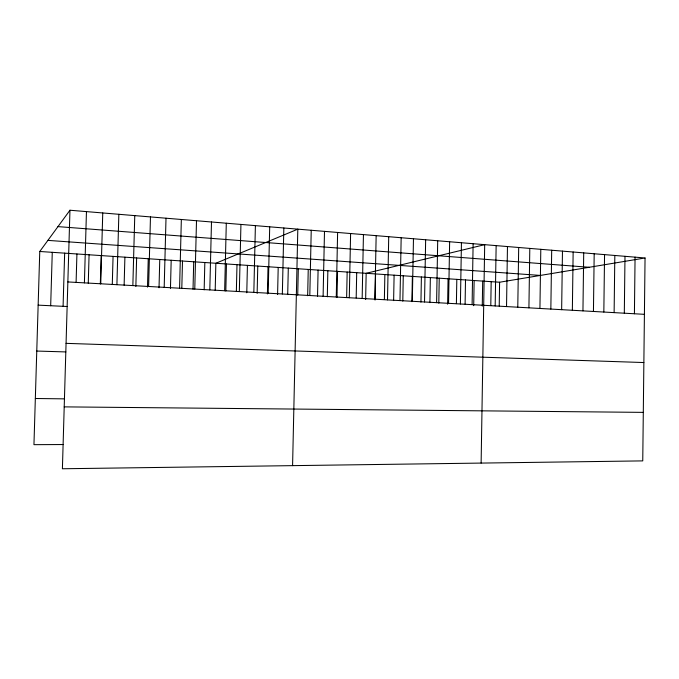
<?xml version="1.0" encoding="UTF-8"?>
<svg xmlns="http://www.w3.org/2000/svg" width="679" height="679" viewBox="0 0 679 679"><rect width="100%" height="100%" fill="white"/><g stroke="black" fill="none" stroke-linecap="round" stroke-linejoin="round"><path stroke-width="1.02" d="M645.05 257.978L642.75 460.888L62.4 468.765L69.954 210.235L645.05 257.978L499.6 282.226L39.764 251.485L33.95 444.669L63.155 444.541M593.438 311.466L594.184 253.759M603.835 312.043L604.556 254.617M614.122 312.62L614.826 255.465M624.315 313.197L624.994 256.314M634.415 313.766L635.069 257.146M539.932 308.453L540.798 249.32M550.847 309.072L551.688 250.228M561.652 309.675L562.467 251.12M572.355 310.278L573.144 252.011M582.947 310.872L583.711 252.885M482.268 306.153L482.684 281.089M481.122 463.078L484.687 244.669L366.168 273.306L365.642 299.532M490.79 305.592L491.172 281.658M495.178 305.94L496.137 245.62M499.226 306.059L499.6 282.226M506.534 306.577L507.468 246.553M517.78 307.214L518.688 247.487M528.916 307.833L529.798 248.412M429.909 302.656L430.359 277.592M436.605 302.656L437.7 240.765M438.804 303.148L439.245 278.186M447.622 304.226L448.064 278.78M448.556 303.326L449.634 241.758M456.398 303.657L456.814 279.366M460.396 303.988L461.44 242.734M465.098 304.141L465.505 279.943M472.109 304.65L473.119 243.702M473.704 305.677L474.129 280.52M374.901 299.184L376.149 235.655M375.037 300.059L375.555 273.934M384.382 299.532L384.866 274.554M387.505 299.897L388.719 236.699M393.616 300.619L394.109 275.173M399.973 300.593L401.162 237.735M402.8 301.137L403.275 275.784M411.907 301.646L412.374 276.395M412.314 301.289L413.469 238.753M420.938 302.147L421.396 276.998M424.519 301.977L425.648 239.763M323.111 296.273L324.494 231.369M327.303 296.808L327.855 270.743M336.266 297.012L337.616 232.456M337.005 297.351L337.548 271.388M346.638 297.41L347.164 272.033M349.286 297.75L350.602 233.534M356.186 297.945L356.704 272.669M362.162 298.471L363.443 234.603M267.407 293.931L268.027 266.745M268.171 293.192L269.699 226.82M277.592 294.499L278.203 267.424M282.345 293.99L283.839 227.991M287.709 294.593L288.303 268.103M292.581 465.641L297.809 229.154L215.863 263.257L215.192 290.434M297.725 295.153L298.31 268.765M307.663 295.713L308.241 269.436M309.811 295.526L311.228 230.266M317.526 296.265L318.086 270.089M224.656 290.748L226.294 223.213M225.818 291.036L226.472 263.97M236.36 291.138L236.996 264.666M239.331 291.571L240.935 224.426M246.774 292.776L247.428 265.37M253.836 292.386L255.397 225.632M257.137 293.362L257.774 266.058M159.022 287.769L159.769 259.505M164.191 287.353L166.007 218.205M170.454 288.405L171.184 260.269M179.579 288.21L181.344 219.478M181.794 288.567L182.507 261.025M193.023 289.195L193.719 261.78M194.78 289.067L196.503 220.743M204.158 289.814L204.837 262.518M209.803 289.908L211.492 221.982M112.281 284.577L113.07 256.382M116.907 284.696L118.85 214.292M124.13 285.239L124.902 257.18M132.855 285.587L134.765 215.616M135.851 286.47L136.632 257.961M147.487 287.124L148.251 258.741M148.616 286.47L150.475 216.915M50.679 305.728L52.266 252.325M63.088 306.314L64.649 253.148M76.09 282.549L76.922 253.971M84.408 282.871L86.454 211.602M88.27 283.228L89.076 254.778M100.331 283.907L101.129 255.584M100.755 283.788L102.75 212.96M39.764 251.485L69.954 210.235M64.208 406.874L643.302 412.374M35.342 398.497L64.497 398.862M36.768 351.051L65.863 351.926M66.058 343.353L643.862 362.544M38.151 305.143L67.187 306.509M67.858 281.938L644.413 314.326M47.895 240.383L540.365 275.428M57.961 226.616L589.219 267.288"/></g></svg>
